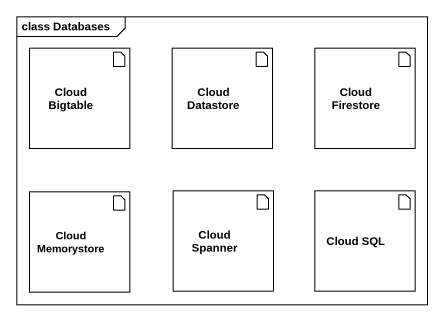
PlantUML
@startuml
mainframe class Databases
artifact "Cloud Bigtable" as Cloud_Bigtable
artifact "Cloud Datastore" as Cloud_Datastore
artifact "Cloud Firestore" as Cloud_Firestore
artifact "Cloud Memorystore" as Cloud_Memorystore
artifact "Cloud Spanner" as Cloud_Spanner
artifact "Cloud SQL" as Cloud_SQL
@enduml
